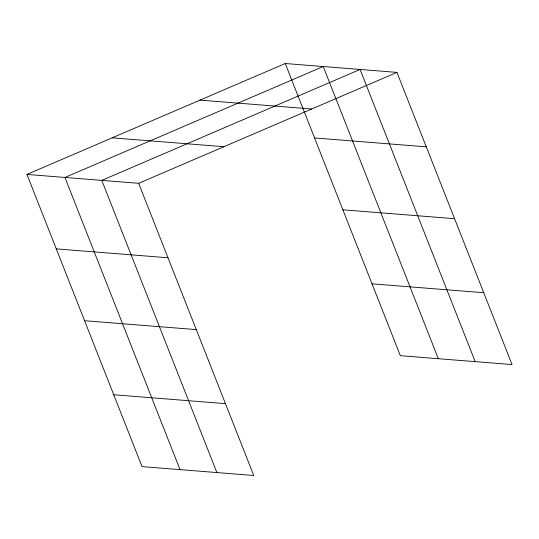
<?xml version="1.0" encoding="UTF-8"?>
<svg xmlns="http://www.w3.org/2000/svg" width="539" height="539" viewBox="0 0 539 539"><rect width="100%" height="100%" fill="white"/><g stroke="black" fill="none" stroke-linecap="round" stroke-linejoin="round"><path stroke-width="0.81" d="M26.95 174.427L138.664 183.314L253.754 475.492L142.04 466.606L26.95 174.427L285.246 63.508L396.96 72.394L512.05 364.573L400.336 355.686L285.246 63.508M138.664 183.314L396.96 72.394M200.009 100.113L311.724 108.999M314.574 137.95L426.282 146.837M112.186 137.822L223.901 146.716M342.871 209.806L454.586 218.693M56.272 248.877L167.986 257.763M372.038 283.831L483.746 292.717M84.576 320.725L196.29 329.612M113.736 394.757L225.45 403.644M475.182 361.635L360.092 69.464L101.797 180.383L216.887 472.562M438.322 358.704L323.232 66.526L64.929 177.452L180.026 469.624"/></g></svg>
